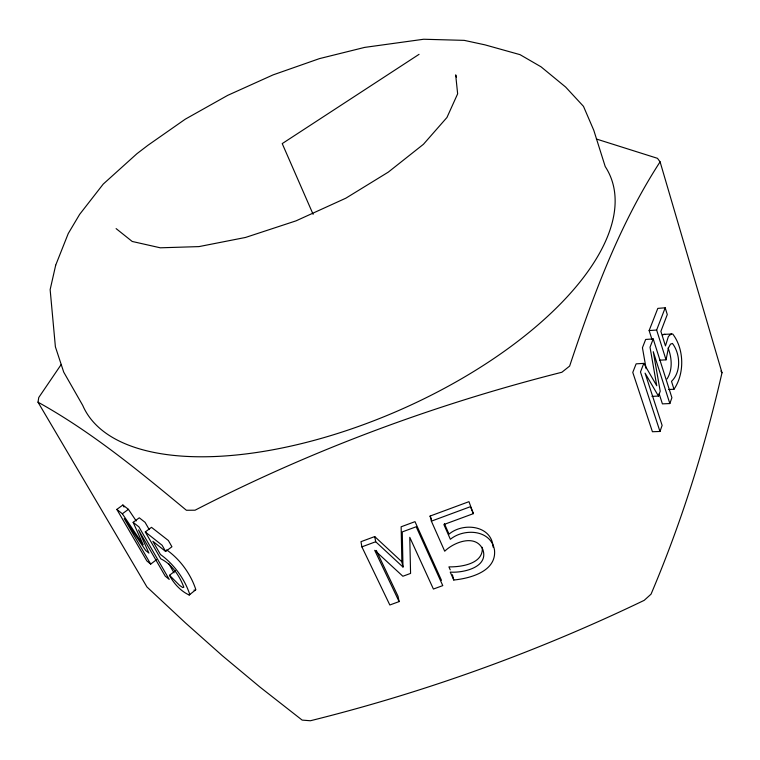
<?xml version="1.0" encoding="UTF-8"?>
<svg xmlns="http://www.w3.org/2000/svg" width="760" height="760" viewBox="0 0 760 760"><rect width="100%" height="100%" fill="white"/><g stroke="black" fill="none" stroke-linecap="round" stroke-linejoin="round"><path stroke-width="1.14" d="M659.661 360.202L666.035 359.822L668.458 347.871L670.481 344.147L672.438 343.453C680.304 353.609 681.435 371.963 671.507 381.349L673.996 389.243L668.733 389.5M596.362 139.013L657.466 158.317L660.088 161.832L722 372.761C704.7 448.438 681.378 522.69 651.035 594.168L644.214 600.333C537.348 651.738 425.467 692.179 310.374 720.755L302.147 720.1L260.015 687.116L222.357 655.718L185.506 622.953L146.936 586.957L38 402.173L38.76 397.508L61.256 364.42M646.123 368.676L642.438 347.719L645.667 339.445L653.211 338.941L650.019 347.234L656.754 385.766L643.796 363.394L636.13 363.841L632.776 372.409L652.422 431.727L659.984 431.471L662.121 425.41L645.078 373.131L658.445 396.074L651.975 396.368M659.139 393.756L662.406 403.873L669.845 403.55L671.906 397.717L653.211 338.941M658.445 396.074L660.212 391.229L653.258 351.661L669.845 403.55M643.796 363.394L640.49 371.982L659.984 431.471M666.035 359.822L656.64 330.04L665.2 307.8L657.808 308.38L649.135 330.562L651.947 339.368M660.088 161.832C619.314 224.694 593.189 295.365 569.639 366.073L561.868 372.257C434.862 404.349 311.505 450.091 195.054 510.207L186.399 510.264C139.27 471.219 91.722 431.955 38 402.173M667.061 378.945C672.856 369.721 671.878 357.808 668.116 348.004M673.996 389.243C684.769 373.454 684.218 349.001 672.723 334.001L663.926 334.352L662.454 335.131M169.499 575.272C173.689 583.519 180.766 591.147 189.183 595.014L189.772 594.415C184.642 578.864 173.831 564.053 160.445 554.486L152.864 541.291L165.661 551.475L171.921 546.753L168.378 540.521L151.487 527.336L145.293 531.943L160.75 558.79C171.817 564.177 179.664 575.938 183.834 587.252L182.685 587.528L179.673 585.457L169.499 575.272L175.503 570.693M189.183 595.014L195.852 589.712C190.874 574.142 180.034 559.284 166.582 549.85M136.211 520.952L128.411 509.333L122.864 505.01L116.84 509.409L146.861 560.937L150.698 564.11L156.55 559.683M116.84 509.409L122.36 513.779L143.232 544.797L133.152 522.329L139.27 517.807L145.075 522.329L149.207 529.539M122.36 513.779L128.411 509.333M419.055 54.34L282.226 143.602L313.12 214.32M671.27 333.849L668.392 336.471L665.456 345.904L660.886 331.351L667.28 314.555L665.2 307.8M374.718 536.579L375.697 541.747L402.981 567.026L401.878 561.792L374.718 536.579L360.981 541.671L361.883 546.858L389.832 604.989L399.114 601.597L398.041 596.267L376.266 550.42M430.103 516.059L468.958 501.667L473.366 513.646L443.887 524.533L450.366 539.286C464.046 528.029 491.026 529.473 494.503 550.069C496.679 571.283 470.43 578.36 453.777 580.022L450.243 572.1C463.02 573.087 489.136 567.387 482.809 549.394C475.579 533.691 453.91 542.165 444.714 551.209L431.376 521.151L430.103 516.059L431.528 519.27M361.883 546.858L375.697 541.747M431.376 521.151L470.421 506.692L473.366 513.646M649.135 330.562L656.64 330.04M663.926 334.352L665.389 334.505M193.99 590.083L195.254 590.32M133.152 522.329L138.918 526.889L169.233 579.414L165.195 576.08L138.538 529.967L148.922 553.109L145.702 550.487L124.212 518.558L150.698 564.11M145.293 531.943L162.099 545.243L165.661 551.475M116.109 228.608L132.202 241.461L160.303 247.808L198.987 246.601L245.527 237.452L296.029 220.856L345.857 198.179L388.284 172.13L423.443 144.286L446.956 117.477L457.644 93.812L455.677 74.87L456.484 77.102M720.917 371.041L722 372.761M122.864 505.01L124.032 507.024M168.691 563.54L174.002 572.812M399.114 601.597L374.709 550.297L402.857 576.251L410.571 573.42L409.773 537.329L433.409 589.047L442.776 585.608L416.185 526.765L402.258 531.924L402.981 567.026M441.493 580.346L414.998 521.654L401.137 526.794L401.878 561.792M450.233 569.839L448.913 566.875C461.092 567.083 483.749 563.929 482.277 547.304M444.41 523.649L449.017 534.156C463.096 522.091 491.91 525.217 493.107 547.133M452.428 574.778L453.777 580.022M55.689 265.192L50.141 289.636L55.395 346.845L63.716 372.115L82.726 405.394A287.622 130.9 -23.6 0 0 408.509 406.134A287.622 130.9 -23.6 0 0 605.226 166.573L593.807 130.359L583.49 106.362L565.649 87.067L541.015 66.804L520.03 54.654L484.956 44.849L464.227 40.365L423.681 39.245L364.676 47.395L319.466 58.615L273.077 74.888L227.658 95.38L185.278 119.177L147.991 145.245L136.923 153.71L103.227 184.091L79.638 214.377L68.248 233.538L55.689 265.192"/></g></svg>
